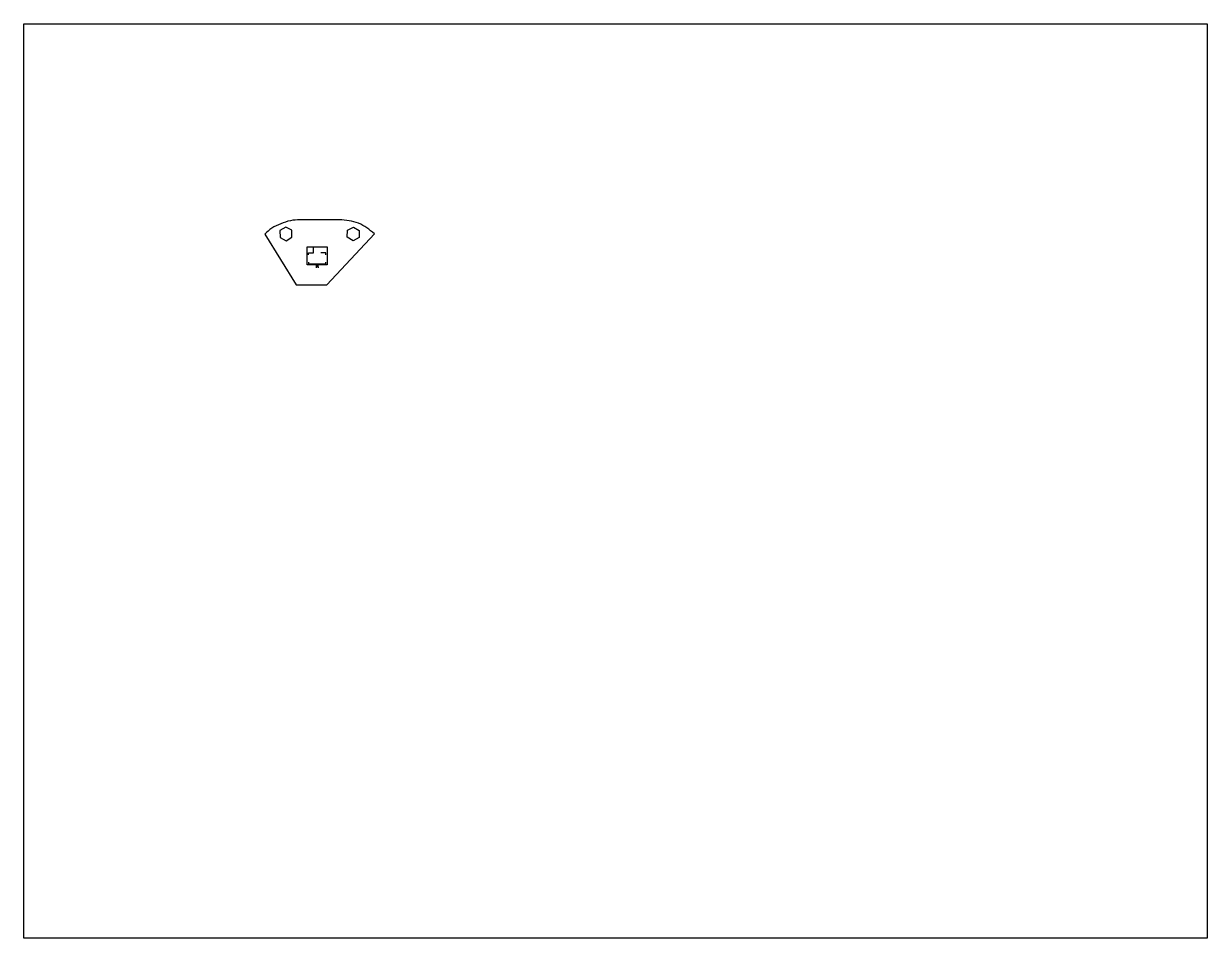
# Model space of a CAD drawing. Extents: x 0 to 559, y -216 to 216.
import ezdxf

# ---------------------------------------------------------------- set-up
doc = ezdxf.new("R2010")
doc.units = 0
doc.layers.add('seg2', color=7, linetype='CONTINUOUS')

msp = doc.modelspace()

# ---------------------------------------------------------------- linework, layer by layer
at = {"layer": 'seg2', "color": 7}
msp.add_lwpolyline([(0, 215.899995), (558.8, 215.899995), (558.8, -215.900005), (0, -215.900005)], close=True, dxfattribs=at)
for points in [[(148.970995, 123.359325), (130.428997, 123.359325)], [(123.740331, 119.887995), (120.988667, 118.236995)], [(120.988667, 118.236995), (121.073336, 114.977328)], [(126.576664, 118.363992), (123.740331, 119.887995)], [(126.661333, 115.104331), (126.576664, 118.363992)], [(152.738675, 115.104331), (152.823328, 118.363992)], [(152.823328, 118.363992), (155.659669, 119.887995)], [(155.659669, 119.887995), (158.411325, 118.236995)], [(158.411325, 118.236995), (158.326672, 114.977328)], [(113.834331, 116.543664), (128.693331, 92.540664)], [(121.073336, 114.977328), (123.909669, 113.453325)], [(123.909669, 113.453325), (126.661333, 115.104331)], [(143.171333, 92.540664), (165.565669, 116.712995)], [(155.490331, 113.453325), (152.738675, 115.104331)], [(158.326672, 114.977328), (155.490331, 113.453325)], [(133.900331, 110.532331), (143.298328, 110.532331)], [(133.900331, 102.065664), (133.900331, 110.532331)], [(134.493003, 107.653661), (136.821333, 107.653661)], [(134.493003, 106.806992), (134.493003, 107.653661)], [(136.821333, 107.653661), (136.821333, 110.066661)], [(142.663336, 107.653661), (140.335005, 107.653661)], [(142.663336, 106.806992), (142.663336, 107.653661)], [(143.298328, 110.532331), (143.298328, 102.065664)], [(143.298328, 102.065664), (133.900331, 102.065664)], [(134.493003, 103.293325), (134.493003, 102.446664)], [(134.493003, 102.446664), (142.663336, 102.446664)], [(137.922008, 100.880328), (138.514672, 100.880328)], [(138.218339, 100.880328), (138.218339, 101.896328), (138.387661, 101.642328), (138.514672, 101.599995)], [(138.938, 101.896328), (138.938, 101.176659), (138.980341, 101.049664), (139.064995, 100.922661), (139.192005, 100.880328), (139.319, 100.880328)], [(142.663336, 102.446664), (142.663336, 103.293325)], [(128.693331, 92.540664), (143.171333, 92.540664)]]:
    msp.add_lwpolyline(points, dxfattribs=at)
for points in [[(130.428997, 123.359325), (128.947331, 123.274664), (127.423336, 123.189997), (125.941667, 122.893664)], [(158.114995, 121.665995), (155.278667, 122.851331), (152.103667, 123.105328), (148.970995, 123.359325)], [(117.136333, 119.295328), (115.950997, 118.490995), (114.892664, 117.517328), (113.834331, 116.543664)], [(121.327333, 121.454331), (119.888, 120.819331), (118.448664, 120.184325), (117.136333, 119.295328)], [(125.941667, 122.893664), (124.375331, 122.554997), (122.851336, 122.004661), (121.327333, 121.454331)], [(165.565669, 116.712995), (163.194997, 118.617997), (160.824341, 120.565325), (158.114995, 121.665995)]]:
    msp.add_open_spline(points, degree=3, dxfattribs=at)

doc.saveas('drawing.dxf')
